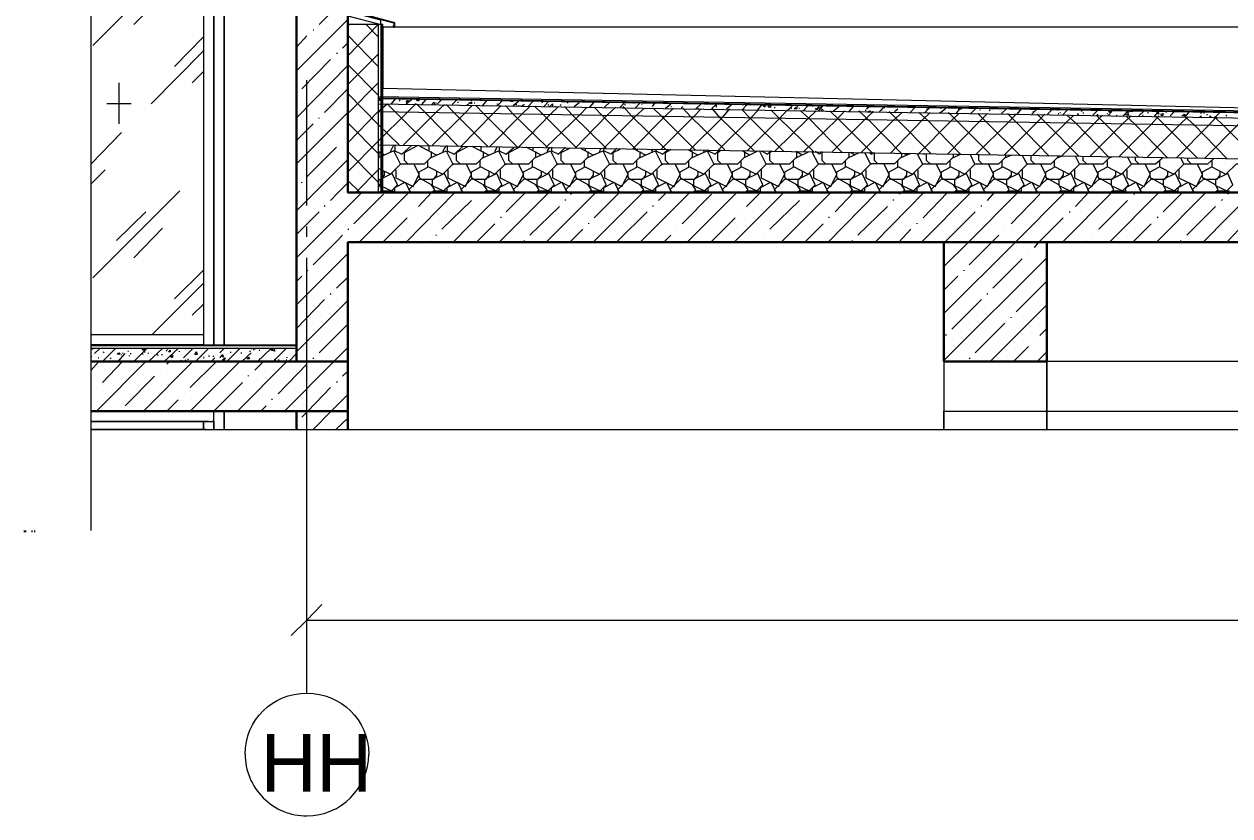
# Model space of a CAD drawing. Header units: millimetres. Extents: x 2294 to 908349, y -83289 to 219220.
# Drawn here: x 387387 to 393444, y -61523 to -57547 of the extents above; entities that cross this region are included whole.
import ezdxf

# ---------------------------------------------------------------- set-up
doc = ezdxf.new("R2010")
doc.units = ezdxf.units.MM
doc.layers.add('PDF _Геометрия', color=7, linetype='Continuous')
doc.layers.add('PDF _Текст', color=7, linetype='Continuous')

msp = doc.modelspace()

# ---------------------------------------------------------------- linework, layer by layer
at = {"layer": 'PDF _Геометрия', "lineweight": 9}
for points in [[(387723.5, -60089.5), (387723.5, -54568.2), (387566.1, -54489.5), (387876.5, -54336.5), (387723.5, -54257.8), (387723.5, -48736.5)], [(387723.5, -55254.5), (388287.4, -55254.5), (388287.4, -55202.1), (388287.4, -56010.8), (388339.9, -56010.8), (388339.9, -56758.3), (388339.9, -56010.8), (388339.9, -55228.3), (388339.9, -55154), (388392.3, -55154), (388392.3, -55228.3), (388392.3, -56010.8), (388392.3, -56037), (388392.3, -56758.3), (388392.3, -59158.3), (388392.3, -55154)], [(387732.2, -57654.5), (388169.4, -57217.4)], [(387937.7, -57549.6), (388081.9, -57405.3)], [(389013.1, -57549.6), (389013.1, -57519)], [(389166.1, -57549.6), (389166.1, -58393.3)], [(389179.2, -57549.6), (389179.2, -58393.3)], [(389183.6, -57549.6), (389183.6, -58393.3)], [(396938.8, -57562.7), (389188, -57562.7), (389188, -57868.7), (396121.3, -58026.1)], [(388143.1, -57759.4), (388287.4, -57610.8)], [(388025.1, -57947.4), (388287.4, -57680.8)], [(387863.4, -57842.5), (387863.4, -58048)], [(388230.6, -57842.5), (388287.4, -57785.7)], [(388807.6, -58458.9), (388807.6, -57829.4)], [(387924.6, -57947.4), (387802.2, -57947.4)], [(403203.2, -58026.1), (396121.3, -58026.1), (389166.1, -57912.4), (389166.1, -57916.8), (389166.1, -57921.2), (389166.1, -57947.4), (389166.1, -57986.8), (389166.1, -58152.9), (389166.1, -58393.3), (407076.4, -58393.3)], [(387723.5, -58249.1), (387876.5, -58091.7)], [(387723.5, -58349.6), (387793.4, -58279.7)], [(387732.2, -58821.7), (388169.4, -58384.6)], [(387850.2, -58633.8), (387998.9, -58489.5)], [(388807.6, -58616.3), (388807.6, -58563.8)], [(387937.7, -58721.2), (388081.9, -58572.6)], [(392007.6, -58642.5), (389013.1, -58642.5), (389013.1, -59241.4), (389013.1, -59490.6), (389013.1, -59582.4), (389013.1, -58642.5)], [(395465.5, -58642.5), (395465.5, -59582.4), (395465.5, -58642.5), (392523.5, -58642.5), (392523.5, -59582.4), (392523.5, -58642.5)], [(388807.6, -59237), (388807.6, -58721.2)], [(388143.1, -58926.7), (388287.4, -58782.4)], [(388029.5, -59105.9), (388287.4, -58848)], [(388230.6, -59009.7), (388287.4, -58952.9)], [(387723.5, -59105.9), (388287.4, -59105.9), (388287.4, -59158.3), (387723.5, -59158.3), (388755.2, -59158.3), (388755.2, -59162.7), (388755.2, -59175.8), (388755.2, -59241.4), (387723.5, -59241.4)], [(388755.2, -59162.7), (387723.5, -59162.7)], [(388807.6, -60539.8), (388807.6, -59132.1)], [(388755.2, -59175.8), (387723.5, -59175.8)], [(388807.6, -59394.4), (388807.6, -59342)], [(388300.5, -59582.4), (387723.5, -59582.4), (397791.2, -59582.4), (397869.9, -59429.4), (398022.9, -59735.4), (398101.6, -59582.4), (408169.3, -59582.4)], [(387723.5, -59490.6), (388313.6, -59490.6), (388339.9, -59490.6), (388392.3, -59490.6), (388392.3, -59582.4), (388392.3, -59564.9), (388392.3, -59490.6)], [(388339.9, -59582.4), (388339.9, -59543), (388339.9, -59582.4), (388339.9, -59564.9), (388339.9, -59490.6)], [(388755.2, -59490.6), (388650.2, -59490.6)], [(388807.6, -60015.2), (388807.6, -59499.3)], [(388313.6, -59543), (387723.5, -59543), (388287.4, -59543), (387723.5, -59543)], [(388300.5, -59543), (388287.4, -59543), (388339.9, -59543), (388331.1, -59543)], [(387386.9, -60089.5), (387386.9, -60098.2)], [(387395.6, -60098.2), (387395.6, -60089.5)], [(387426.2, -60089.5), (387426.2, -60098.2)], [(387439.3, -60089.5), (387439.3, -60098.2)], [(388807.6, -60172.5), (388807.6, -60115.7)], [(388807.6, -60907), (388807.6, -60277.5)], [(388807.6, -60662.2), (388807.6, -60539.8), (407518, -60539.8)]]:
    msp.add_lwpolyline(points, dxfattribs=at)
for points in [[(388287.4, -56010.8), (388287.4, -56758.3), (388287.4, -59158.3), (388339.9, -59158.3), (388339.9, -56758.3), (388339.9, -56037), (388339.9, -56010.8)], [(388339.9, -59158.3), (388339.9, -56758.3)], [(389013.1, -57505.9), (389179.2, -57549.6), (389179.2, -57527.7), (389013.1, -57484)], [(389249.2, -57540.9), (389021.8, -57479.7), (389021.8, -57484), (389244.8, -57540.9), (389244.8, -57558.3), (389240.4, -57554), (389240.4, -57558.3), (389244.8, -57562.7), (389249.2, -57562.7)], [(389188, -58393.3), (389188, -57549.6), (389183.6, -57549.6), (389179.2, -57549.6), (389166.1, -57549.6), (389013.1, -57549.6), (389013.1, -58393.3), (389166.1, -58393.3), (389179.2, -58393.3), (389183.6, -58393.3)], [(397686.3, -59490.6), (397686.3, -59241.4), (395981.4, -59241.4), (392007.6, -59241.4), (392007.6, -58642.5), (392007.6, -59582.4), (392007.6, -59490.6), (395981.4, -59490.6)], [(388287.4, -59582.4), (388287.4, -59543)]]:
    msp.add_lwpolyline(points, close=True, dxfattribs=at)
at = {"layer": 'PDF _Геометрия', "lineweight": 30}
for points in [[(388755.2, -58393.3), (388755.2, -58642.5), (388755.2, -59241.4), (389013.1, -59241.4), (389013.1, -58642.5), (397686.3, -58642.5), (397686.3, -59241.4), (398202.1, -59241.4), (398202.1, -58642.5), (407500.5, -58642.5), (407500.5, -58393.3), (389013.1, -58393.3), (389013.1, -57300.4), (388755.2, -57300.4)], [(392007.6, -58642.5), (392007.6, -59241.4), (392523.5, -59241.4), (392523.5, -58642.5)]]:
    msp.add_lwpolyline(points, close=True, dxfattribs=at)
at = {"layer": 'PDF _Геометрия', "color": 250, "lineweight": 9, "true_color": 0x1d1d1d}
for points in [[(388868.8, -57549.6), (389013.1, -57405.3)], [(388755.2, -57781.3), (389013.1, -57523.4)], [(388838.2, -57575.8), (388842.6, -57575.8)], [(389013.1, -57558.3), (389021.8, -57549.6)], [(389013.1, -57707), (389166.1, -57549.6)], [(389166.1, -57610.8), (389104.9, -57549.6)], [(388755.2, -57663.3), (388807.6, -57606.4)], [(388986.9, -57667.6), (389013.1, -57641.4)], [(389166.1, -57759.4), (389013.1, -57602.1)], [(388956.3, -57693.9), (388960.6, -57693.9)], [(389013.1, -57851.2), (389166.1, -57698.2)], [(388755.2, -58017.4), (389013.1, -57755.1)], [(388781.4, -57873.1), (388925.7, -57724.5)], [(389166.1, -57903.7), (389013.1, -57750.7)], [(389013.1, -57995.5), (389166.1, -57842.5)], [(388895.1, -57991.1), (389013.1, -57873.1)], [(389271, -58152.9), (389166.1, -58052.3), (389013.1, -57895)], [(389349.7, -57947.4), (389354.1, -57947.4), (389310.4, -57991.1), (389166.1, -58135.4), (389013.1, -58288.4)], [(389013.1, -58144.1), (389166.1, -57986.8), (389209.8, -57947.4), (389253.5, -57991.1), (389419.6, -58157.3), (389419.6, -58183.5)], [(389166.1, -57934.3), (389174.8, -57925.6)], [(389183.6, -57921.2), (389183.6, -57929.9), (389174.8, -57929.9), (389179.2, -57921.2)], [(389174.8, -57921.2), (389174.8, -57921.2)], [(389179.2, -57947.4), (389179.2, -57947.4)], [(389231.7, -57947.4), (389253.5, -57921.2)], [(389271, -57925.6), (389271, -57925.6)], [(389271, -57934.3), (389275.4, -57929.9)], [(389292.9, -58152.9), (389454.6, -57991.1), (389498.3, -57951.8)], [(389306, -57947.4), (389332.2, -57925.6)], [(389371.6, -57925.6), (389367.2, -57934.3), (389358.4, -57929.9), (389367.2, -57925.6)], [(389568.3, -58161.6), (389402.2, -57991.1), (389358.4, -57947.4)], [(389367.2, -57929.9), (389371.6, -57929.9)], [(389384.7, -57951.8), (389406.5, -57925.6)], [(389437.1, -57951.8), (389445.9, -57938.7), (389450.2, -57951.8)], [(389437.1, -58157.3), (389598.9, -57995.5), (389638.2, -57956.2)], [(389454.6, -57943), (389459, -57943)], [(389459, -57929.9), (389459, -57929.9)], [(389463.4, -57947.4), (389485.2, -57925.6)], [(389467.7, -57934.3), (389467.7, -57934.3)], [(389716.9, -58161.6), (389550.8, -57995.5), (389507.1, -57951.8)], [(389537.7, -57951.8), (389559.5, -57929.9)], [(389563.9, -57938.7), (389568.3, -57938.7)], [(389577, -57951.8), (389577, -57951.8)], [(389577, -57951.8), (389577, -57951.8)], [(389581.4, -58161.6), (389743.1, -57995.5), (389782.5, -57956.2)], [(389612, -57951.8), (389620.7, -57947.4)], [(389629.5, -57947.4), (389620.7, -57943), (389633.9, -57938.7), (389633.9, -57947.4)], [(389633.9, -57934.3), (389633.9, -57929.9)], [(389647, -57943), (389651.3, -57943)], [(389865.5, -58166), (389695.1, -57995.5), (389655.7, -57956.2)], [(389664.5, -57943), (389664.5, -57943)], [(389690.7, -57956.2), (389712.5, -57929.9)], [(389725.7, -58161.6), (389887.4, -57999.9), (389926.7, -57960.5)], [(389738.8, -57929.9), (389743.1, -57929.9)], [(389760.6, -57947.4), (389765, -57947.4)], [(389765, -57956.2), (389791.2, -57929.9)], [(390014.2, -58166), (389843.7, -57999.9), (389804.3, -57956.2)], [(389830.6, -57934.3), (389830.6, -57934.3)], [(389830.6, -57934.3), (389843.7, -57934.3)], [(389843.7, -57956.2), (389869.9, -57934.3)], [(389843.7, -57934.3), (389843.7, -57934.3)], [(389856.8, -57951.8), (389861.2, -57951.8)], [(389869.9, -57956.2), (389874.3, -57956.2)], [(389869.9, -58166), (390031.7, -57999.9), (390071, -57960.5)], [(389887.4, -57956.2), (389900.5, -57951.8), (389896.1, -57956.2)], [(389887.4, -57956.2), (389887.4, -57956.2)], [(389918, -57960.5), (389944.2, -57934.3)], [(390162.8, -58170.4), (389992.3, -57999.9), (389953, -57960.5)], [(389957.3, -57956.2), (389957.3, -57956.2)], [(389987.9, -57938.7), (389992.3, -57938.7)], [(389987.9, -57947.4), (389987.9, -57947.4)], [(389996.7, -57960.5), (390022.9, -57934.3)], [(390018.5, -57956.2), (390022.9, -57951.8)], [(390027.3, -57960.5), (390040.4, -57947.4), (390040.4, -57960.5)], [(390053.5, -57960.5), (390057.9, -57960.5)], [(390079.8, -57956.2), (390084.1, -57951.8)], [(390097.2, -57938.7), (390097.2, -57938.7)], [(390311.4, -58170.4), (390141, -58004.2), (390101.6, -57960.5)], [(390114.7, -57943), (390119.1, -57938.7)], [(390149.7, -57960.5), (390175.9, -57938.7)], [(390228.4, -57964.9), (390250.2, -57938.7)], [(390245.9, -57951.8), (390245.9, -57951.8)], [(390302.7, -57964.9), (390328.9, -57938.7)], [(390381.4, -57964.9), (390403.2, -57943)], [(390394.5, -57964.9), (390398.9, -57960.5)], [(390403.2, -57951.8), (390407.6, -57951.8)], [(390447, -57943), (390451.3, -57943)], [(390455.7, -57969.3), (390481.9, -57943)], [(390490.7, -57951.8), (390490.7, -57947.4)], [(390543.1, -57960.5), (390556.3, -57943)], [(390608.7, -57969.3), (390634.9, -57947.4)], [(390634.9, -57960.5), (390639.3, -57960.5)], [(390687.4, -57969.3), (390696.1, -57960.5)], [(390709.3, -57947.4), (390709.3, -57947.4)], [(390761.7, -57973.6), (390787.9, -57947.4)], [(390818.5, -57960.5), (390818.5, -57960.5)], [(390840.4, -57973.6), (390866.6, -57947.4)], [(390840.4, -57947.4), (390840.4, -57947.4)], [(390840.4, -57947.4), (390840.4, -57947.4)], [(390862.3, -57956.2), (390866.6, -57956.2)], [(390862.3, -57960.5), (390866.6, -57960.5)], [(390914.7, -57973.6), (390941, -57951.8)], [(391203.2, -58187.9), (391032.8, -58017.4), (390993.4, -57978), (391019.6, -57951.8)], [(390993.4, -57951.8), (390993.4, -57951.8)], [(390993.4, -57951.8), (391002.2, -57951.8)], [(391002.2, -57951.8), (391002.2, -57951.8)], [(391072.1, -57978), (391094, -57951.8)], [(391225.1, -57978), (391247, -57956.2)], [(391268.8, -57960.5), (391273.2, -57960.5)], [(391299.4, -57982.4), (391325.7, -57956.2)], [(391334.4, -57956.2), (391334.4, -57956.2)], [(391347.5, -57960.5), (391351.9, -57956.2)], [(391386.9, -57956.2), (391391.2, -57969.3), (391373.7, -57969.3), (391382.5, -57956.2)], [(391378.1, -57982.4), (391400, -57956.2)], [(391452.4, -57982.4), (391478.7, -57960.5)], [(391531.1, -57986.8), (391553, -57960.5)], [(391618.5, -57973.6), (391631.7, -57960.5)], [(388755.2, -58249.1), (389013.1, -57991.1)], [(388868.8, -58021.7), (388868.8, -58017.4)], [(389166.1, -57986.8), (389166.1, -57986.8)], [(390009.8, -58166), (390175.9, -58004.2), (390215.3, -57964.9)], [(390154.1, -58170.4), (390315.8, -58004.2), (390359.5, -57964.9)], [(390460.1, -58174.7), (390289.6, -58004.2), (390250.2, -57964.9)], [(390363.9, -58170.4), (390333.3, -58201), (390298.3, -58183.5), (390298.3, -58170.4), (390460.1, -58008.6), (390503.8, -57969.3)], [(390608.7, -58174.7), (390438.2, -58008.6), (390398.9, -57964.9)], [(390442.6, -58174.7), (390604.3, -58013), (390648.1, -57969.3)], [(390757.3, -58179.1), (390586.9, -58008.6), (390547.5, -57969.3)], [(390586.9, -58174.7), (390748.6, -58013), (390787.9, -57973.6)], [(390906, -58179.1), (390735.5, -58013), (390696.1, -57969.3)], [(390731.1, -58183.5), (390731.1, -58179.1), (390892.9, -58017.4), (390932.2, -57973.6)], [(390770.5, -57973.6), (390774.8, -57969.3)], [(391054.6, -58183.5), (390884.1, -58017.4), (390844.8, -57973.6)], [(390875.4, -58179.1), (391037.1, -58017.4), (391076.5, -57978)], [(391019.6, -58183.5), (391181.4, -58021.7), (391351.9, -58187.9)], [(391137.7, -57978), (391181.4, -58021.7), (391220.7, -57978)], [(391155.2, -57969.3), (391159.5, -57964.9)], [(391159.5, -58183.5), (391325.7, -58021.7), (391365, -57982.4)], [(391163.9, -57978), (391163.9, -57978)], [(391229.5, -57973.6), (391233.8, -57973.6)], [(391238.2, -57969.3), (391242.6, -57969.3)], [(391277.6, -57969.3), (391281.9, -57969.3)], [(391496.1, -58192.2), (391330, -58021.7), (391286.3, -57982.4)], [(391303.8, -58187.9), (391469.9, -58026.1), (391509.3, -57982.4)], [(391391.2, -57982.4), (391395.6, -57973.6), (391400, -57982.4)], [(391421.8, -57982.4), (391421.8, -57982.4)], [(391644.8, -58192.2), (391478.7, -58026.1), (391434.9, -57982.4)], [(391448.1, -58187.9), (391609.8, -58026.1), (391653.5, -57986.8)], [(391579.2, -57986.8), (391583.6, -57982.4), (391583.6, -57986.8), (391627.3, -58026.1), (391793.4, -58196.6), (391793.4, -58214.1), (391758.4, -58249.1), (391640.4, -58249.1), (391587.9, -58301.5), (391513.6, -58262.2)], [(391531.1, -57964.9), (391531.1, -57964.9)], [(391592.3, -58192.2), (391754.1, -58030.5), (391797.8, -57991.1)], [(391614.2, -57982.4), (391614.2, -57978)], [(391627.3, -57986.8), (391636, -57982.4), (391636, -57986.8)], [(391644.8, -57986.8), (391649.1, -57986.8)], [(391684.1, -57986.8), (391706, -57964.9)], [(391692.9, -57978), (391697.2, -57978)], [(391706, -57969.3), (391710.3, -57964.9)], [(391942, -58196.6), (391775.9, -58030.5), (391732.2, -57986.8)], [(391736.6, -58196.6), (391898.3, -58030.5), (391937.7, -57991.1)], [(391758.4, -57986.8), (391775.9, -57973.6)], [(391762.8, -57969.3), (391762.8, -57969.3)], [(391837.1, -57991.1), (391863.4, -57964.9)], [(392051.3, -58218.5), (392090.7, -58201), (391924.6, -58030.5), (391880.8, -57991.1)], [(391880.8, -58196.6), (392042.6, -58034.8), (392081.9, -57995.5)], [(391898.3, -57964.9), (391898.3, -57964.9)], [(391911.4, -57991.1), (391937.7, -57964.9)], [(391920.2, -57973.6), (391924.6, -57973.6)], [(391985.8, -57991.1), (391990.1, -57991.1), (392016.4, -57969.3)], [(391990.1, -57969.3), (391994.5, -57969.3)], [(392025.1, -58201), (392186.9, -58034.8), (392226.2, -57995.5)], [(392239.3, -58201), (392073.2, -58034.8), (392029.5, -57991.1)], [(392068.8, -57995.5), (392090.7, -57969.3)], [(392081.9, -57978), (392081.9, -57973.6)], [(392090.7, -57973.6), (392095, -57973.6)], [(392108.2, -57991.1), (392108.2, -57991.1)], [(392143.1, -57995.5), (392169.4, -57969.3)], [(392169.4, -58201), (392331.1, -58039.2), (392370.5, -57999.9)], [(392178.1, -57982.4), (392178.1, -57982.4)], [(392387.9, -58205.3), (392221.8, -58039.2), (392178.1, -57995.5)], [(392186.9, -57978), (392191.2, -57978)], [(392221.8, -57995.5), (392221.8, -57995.5)], [(392234.9, -57982.4), (392239.3, -57978)], [(392287.4, -57982.4), (392287.4, -57982.4)], [(392296.1, -57995.5), (392322.4, -57973.6)], [(392309.3, -58205.3), (392475.4, -58039.2), (392514.7, -57999.9)], [(392536.6, -58209.7), (392370.5, -58039.2), (392326.7, -57995.5)], [(392361.7, -57999.9), (392366.1, -57999.9)], [(392374.8, -57999.9), (392396.7, -57973.6)], [(392383.6, -57986.8), (392387.9, -57986.8)], [(392449.1, -57999.9), (392475.4, -57973.6)], [(392449.1, -57991.1), (392449.1, -57991.1)], [(392453.5, -57986.8), (392457.9, -57986.8)], [(392453.5, -58205.3), (392619.6, -58043.6), (392659, -58004.2)], [(392685.2, -58209.7), (392519.1, -58043.6), (392475.4, -57999.9)], [(392484.1, -57991.1), (392484.1, -57991.1)], [(392527.8, -57999.9), (392549.7, -57978)], [(392575.9, -57978), (392580.3, -57978)], [(392575.9, -58218.5), (392597.8, -58209.7), (392759.5, -58048), (392803.2, -58004.2)], [(392580.3, -57978), (392580.3, -57978)], [(392580.3, -57995.5), (392584.7, -57995.5)], [(392589, -57991.1), (392593.4, -57991.1)], [(392602.1, -58004.2), (392628.4, -57978)], [(392833.8, -58214.1), (392667.7, -58043.6), (392624, -58004.2)], [(392676.5, -57995.5), (392680.8, -57999.9), (392685.2, -57999.9)], [(392698.3, -57986.8), (392702.7, -57978)], [(392707.1, -57991.1), (392707.1, -57995.5)], [(392742, -58209.7), (392903.8, -58048), (392947.5, -58008.6)], [(392755.2, -58004.2), (392781.4, -57978)], [(392982.5, -58214.1), (392816.4, -58048), (392772.6, -58004.2)], [(392777, -57999.9), (392781.4, -58004.2)], [(392829.5, -57999.9), (392829.5, -57995.5)], [(392833.8, -57982.4), (392838.2, -57982.4)], [(392833.8, -58004.2), (392851.3, -57986.8)], [(392873.2, -58004.2), (392877.6, -58008.6)], [(392886.3, -58214.1), (393048.1, -58052.3), (393087.4, -58008.6)], [(392908.2, -58008.6), (392934.4, -57982.4)], [(393131.1, -58218.5), (392965, -58048), (392921.3, -58008.6)], [(392925.6, -57982.4), (392925.6, -57982.4)], [(392934.4, -57986.8), (392938.8, -57986.8)], [(392951.9, -57982.4), (392956.2, -57986.8), (392943.1, -57986.8), (392947.5, -57982.4)], [(392986.8, -58008.6), (393013.1, -57982.4)], [(393004.3, -58004.2), (393008.7, -58004.2)], [(393030.6, -57991.1), (393034.9, -57991.1)], [(393030.6, -58214.1), (393192.3, -58052.3), (393231.7, -58013)], [(393065.5, -58008.6), (393087.4, -57986.8)], [(393279.7, -58218.5), (393113.6, -58052.3), (393069.9, -58008.6)], [(393096.1, -58004.2), (393100.5, -58004.2)], [(393122.4, -57991.1), (393126.7, -57986.8)], [(393131.1, -57995.5), (393131.1, -57995.5)], [(393144.2, -58008.6), (393166.1, -57986.8)], [(393174.8, -58218.5), (393336.6, -58056.7), (393375.9, -58013)], [(393205.4, -58008.6), (393205.4, -58004.2)], [(393428.4, -58222.8), (393262.3, -58052.3), (393218.5, -58013), (393240.4, -57986.8)], [(393227.3, -57999.9), (393231.7, -57999.9)], [(393292.9, -58013), (393301.6, -58008.6)], [(393297.2, -57995.5), (393301.6, -57991.1)], [(393314.7, -57995.5), (393314.7, -57991.1)], [(393319.1, -58218.5), (393480.8, -58056.7), (393520.2, -58017.4)], [(393327.8, -57999.9), (393327.8, -58004.2)], [(393345.3, -58013), (393345.3, -58008.6), (393349.7, -58013)], [(393577, -58222.8), (393410.9, -58056.7), (393367.2, -58013), (393375.9, -58013), (393371.5, -58013), (393393.4, -57991.1)], [(393424, -58004.2), (393428.4, -58008.6)], [(388755.2, -58131), (388838.2, -58048)], [(389166.1, -58196.6), (389013.1, -58043.6)], [(388986.9, -58135.4), (388986.9, -58135.4)], [(388807.6, -58314.6), (388956.3, -58166)], [(389166.1, -58340.9), (389013.1, -58187.9)], [(389279.8, -58253.4), (389244.8, -58183.5), (389166.1, -58218.5), (389170.5, -58214.1), (389170.5, -58187.9)], [(389166.1, -58270.9), (389227.3, -58301.5), (389279.8, -58249.1), (389397.8, -58249.1), (389432.8, -58214.1), (389432.8, -58187.9)], [(389196.7, -58205.3), (389166.1, -58187.9)], [(389227.3, -58187.9), (389244.8, -58152.9)], [(389249.2, -58152.9), (389249.2, -58183.5), (389284.1, -58201), (389332.2, -58157.3)], [(389314.7, -58249.1), (389297.2, -58231.6), (389297.2, -58192.2), (389362.8, -58157.3)], [(389459, -58205.3), (389367.2, -58157.3)], [(389415.3, -58262.2), (389489.6, -58301.5), (389542, -58249.1), (389660.1, -58249.1), (389695.1, -58214.1), (389695.1, -58187.9)], [(389428.4, -58218.5), (389507.1, -58183.5), (389542, -58253.4)], [(389489.6, -58187.9), (389507.1, -58157.3)], [(389511.4, -58157.3), (389511.4, -58183.5), (389546.4, -58201), (389590.1, -58161.6)], [(389577, -58249.1), (389559.5, -58231.6), (389559.5, -58192.2), (389616.4, -58161.6)], [(389721.3, -58205.3), (389638.2, -58161.6)], [(389677.6, -58262.2), (389751.9, -58301.5), (389804.3, -58249.1), (389922.4, -58249.1), (389957.3, -58214.1), (389957.3, -58187.9)], [(389681.9, -58183.5), (389681.9, -58161.6)], [(389690.7, -58218.5), (389769.4, -58183.5), (389804.3, -58253.4)], [(389751.9, -58187.9), (389765, -58161.6)], [(389773.7, -58161.6), (389773.7, -58183.5), (389808.7, -58201), (389848.1, -58166)], [(389839.3, -58249.1), (389821.8, -58231.6), (389821.8, -58192.2), (389874.3, -58166)], [(389983.6, -58205.3), (389909.3, -58166)], [(389939.9, -58262.2), (390014.2, -58301.5), (390066.6, -58249.1), (390184.7, -58249.1), (390219.6, -58214.1), (390219.6, -58187.9)], [(389944.2, -58183.5), (389944.2, -58166)], [(389953, -58218.5), (390031.7, -58183.5), (390066.6, -58253.4)], [(390014.2, -58187.9), (390027.3, -58166)], [(390036, -58166), (390036, -58183.5), (390071, -58201), (390106, -58166)], [(390101.6, -58249.1), (390084.1, -58231.6), (390084.1, -58192.2), (390127.8, -58170.4)], [(390245.9, -58205.3), (390180.3, -58170.4)], [(390202.2, -58262.2), (390276.5, -58301.5), (390328.9, -58249.1), (390447, -58249.1), (390481.9, -58214.1), (390481.9, -58187.9)], [(390206.5, -58183.5), (390206.5, -58170.4)], [(390215.3, -58218.5), (390294, -58183.5), (390328.9, -58253.4)], [(390276.5, -58187.9), (390285.2, -58170.4)], [(390363.9, -58249.1), (390346.4, -58231.6), (390346.4, -58192.2), (390381.4, -58174.7)], [(390508.2, -58205.3), (390451.3, -58174.7)], [(390464.5, -58262.2), (390538.8, -58301.5), (390591.2, -58249.1), (390709.3, -58249.1), (390744.2, -58214.1), (390744.2, -58187.9)], [(390468.8, -58183.5), (390468.8, -58174.7)], [(390477.6, -58218.5), (390556.3, -58183.5), (390591.2, -58253.4)], [(390538.8, -58187.9), (390547.5, -58174.7)], [(390560.6, -58174.7), (390560.6, -58183.5), (390595.6, -58201), (390621.8, -58174.7)], [(390626.2, -58249.1), (390608.7, -58231.6), (390608.7, -58192.2), (390634.9, -58174.7)], [(390770.5, -58205.3), (390722.4, -58179.1)], [(390726.7, -58262.2), (390801.1, -58301.5), (390853.5, -58249.1), (390971.6, -58249.1), (391006.5, -58214.1), (391006.5, -58187.9)], [(390739.9, -58218.5), (390818.5, -58183.5), (390853.5, -58253.4)], [(390801.1, -58187.9), (390805.4, -58179.1)], [(390822.9, -58179.1), (390822.9, -58183.5), (390857.9, -58201), (390879.7, -58179.1)], [(390888.5, -58249.1), (390871, -58231.6), (390871, -58192.2), (390888.5, -58179.1)], [(390989, -58262.2), (391063.4, -58301.5), (391115.8, -58249.1), (391233.8, -58249.1), (391268.8, -58214.1), (391268.8, -58187.9)], [(391032.8, -58205.3), (390993.4, -58183.5)], [(391002.2, -58218.5), (391072.1, -58183.5)], [(391063.4, -58187.9), (391067.7, -58183.5)], [(391115.8, -58253.4), (391080.8, -58183.5)], [(391089.6, -58183.5), (391120.2, -58201), (391137.7, -58183.5)], [(391150.8, -58249.1), (391133.3, -58231.6), (391133.3, -58192.2), (391142, -58183.5)], [(391251.3, -58262.2), (391325.7, -58301.5), (391378.1, -58249.1), (391496.1, -58249.1), (391531.1, -58214.1), (391531.1, -58192.2)], [(391295, -58205.3), (391264.4, -58187.9)], [(391264.4, -58218.5), (391330, -58187.9)], [(391325.7, -58187.9), (391325.7, -58187.9)], [(391378.1, -58253.4), (391343.1, -58187.9)], [(391413.1, -58249.1), (391395.6, -58231.6), (391395.6, -58192.2), (391395.6, -58187.9), (391382.5, -58201), (391360.6, -58187.9)], [(391526.7, -58218.5), (391583.6, -58192.2)], [(391561.7, -58205.3), (391535.5, -58192.2)], [(391640.4, -58253.4), (391609.8, -58192.2)], [(391631.7, -58192.2), (391644.8, -58201), (391653.5, -58192.2)], [(391675.4, -58249.1), (391657.9, -58231.6), (391657.9, -58192.2)], [(391775.9, -58262.2), (391850.2, -58301.5), (391902.7, -58249.1), (392020.7, -58249.1), (392055.7, -58214.1), (392055.7, -58201)], [(391789, -58218.5), (391837.1, -58196.6)], [(391824, -58205.3), (391806.5, -58196.6)], [(391902.7, -58253.4), (391872.1, -58196.6)], [(391902.7, -58196.6), (391907.1, -58201), (391911.4, -58196.6)], [(391937.7, -58249.1), (391920.2, -58231.6), (391920.2, -58196.6)], [(392038.2, -58262.2), (392112.5, -58301.5), (392165, -58249.1), (392283, -58249.1), (392318, -58214.1), (392318, -58205.3)], [(392086.3, -58205.3), (392077.6, -58201)], [(392165, -58253.4), (392138.8, -58201)], [(392200, -58249.1), (392182.5, -58231.6), (392182.5, -58201)], [(392313.6, -58218.5), (392344.2, -58205.3)], [(392427.3, -58253.4), (392401.1, -58205.3)], [(392462.3, -58249.1), (392444.8, -58231.6), (392444.8, -58205.3)], [(388755.2, -58485.1), (388847, -58393.3), (389013.1, -58227.2)], [(389253.5, -58279.7), (389253.5, -58319), (389341, -58362.7), (389371.6, -58301.5), (389345.3, -58249.1)], [(389459, -58288.4), (389459, -58305.9), (389441.5, -58327.7), (389380.3, -58327.7), (389371.6, -58314.6), (389371.6, -58288.4), (389415.3, -58266.5), (389415.3, -58231.6)], [(389515.8, -58279.7), (389515.8, -58319), (389603.3, -58362.7), (389633.9, -58301.5), (389607.6, -58249.1)], [(389721.3, -58288.4), (389721.3, -58305.9), (389703.8, -58327.7), (389642.6, -58327.7), (389633.9, -58314.6), (389633.9, -58288.4), (389677.6, -58266.5), (389677.6, -58231.6)], [(389778.1, -58279.7), (389778.1, -58319), (389865.5, -58362.7), (389896.1, -58301.5), (389869.9, -58249.1)], [(389983.6, -58288.4), (389983.6, -58305.9), (389966.1, -58327.7), (389904.9, -58327.7), (389896.1, -58314.6), (389896.1, -58288.4), (389939.9, -58266.5), (389939.9, -58231.6)], [(390040.4, -58279.7), (390040.4, -58319), (390127.8, -58362.7), (390158.4, -58301.5), (390132.2, -58249.1)], [(390245.9, -58288.4), (390245.9, -58305.9), (390228.4, -58327.7), (390167.2, -58327.7), (390158.4, -58314.6), (390158.4, -58288.4), (390202.2, -58266.5), (390202.2, -58231.6)], [(390302.7, -58279.7), (390302.7, -58319), (390390.1, -58362.7), (390420.7, -58301.5), (390394.5, -58249.1)], [(390508.2, -58288.4), (390508.2, -58305.9), (390490.7, -58327.7), (390429.5, -58327.7), (390420.7, -58314.6), (390420.7, -58288.4), (390464.5, -58266.5), (390464.5, -58231.6)], [(390565, -58279.7), (390565, -58319), (390652.4, -58362.7), (390683, -58301.5), (390656.8, -58249.1)], [(390770.5, -58288.4), (390770.5, -58305.9), (390753, -58327.7), (390691.8, -58327.7), (390683, -58314.6), (390683, -58288.4), (390726.7, -58266.5), (390726.7, -58231.6)], [(390827.3, -58279.7), (390827.3, -58319), (390914.7, -58362.7), (390945.3, -58301.5), (390919.1, -58249.1)], [(391032.8, -58288.4), (391032.8, -58305.9), (391015.3, -58327.7), (390954.1, -58327.7), (390945.3, -58314.6), (390945.3, -58288.4), (390989, -58266.5), (390989, -58231.6)], [(391089.6, -58279.7), (391089.6, -58319), (391177, -58362.7), (391207.6, -58301.5), (391181.4, -58249.1)], [(391295, -58288.4), (391295, -58305.9), (391277.6, -58327.7), (391216.4, -58327.7), (391207.6, -58314.6), (391207.6, -58288.4), (391251.3, -58266.5), (391251.3, -58231.6)], [(391351.9, -58279.7), (391351.9, -58319), (391439.3, -58362.7), (391469.9, -58301.5), (391443.7, -58249.1)], [(391557.3, -58288.4), (391557.3, -58305.9), (391539.9, -58327.7), (391478.7, -58327.7), (391469.9, -58314.6), (391469.9, -58288.4), (391513.6, -58266.5), (391513.6, -58231.6)], [(391614.2, -58279.7), (391614.2, -58319), (391701.6, -58362.7), (391732.2, -58301.5), (391706, -58249.1)], [(391819.6, -58288.4), (391819.6, -58305.9), (391802.2, -58327.7), (391740.9, -58327.7), (391732.2, -58314.6), (391732.2, -58288.4), (391775.9, -58266.5), (391775.9, -58231.6)], [(391876.5, -58279.7), (391876.5, -58319), (391963.9, -58362.7), (391994.5, -58301.5), (391968.3, -58249.1)], [(392081.9, -58288.4), (392081.9, -58305.9), (392064.4, -58327.7), (392003.2, -58327.7), (391994.5, -58314.6), (391994.5, -58288.4), (392038.2, -58266.5), (392038.2, -58231.6)], [(392138.8, -58279.7), (392138.8, -58319), (392226.2, -58362.7), (392256.8, -58301.5), (392230.6, -58249.1)], [(392344.2, -58288.4), (392344.2, -58305.9), (392326.7, -58327.7), (392265.5, -58327.7), (392256.8, -58314.6), (392256.8, -58288.4), (392300.5, -58266.5), (392300.5, -58231.6)], [(392300.5, -58262.2), (392374.8, -58301.5), (392427.3, -58249.1), (392545.3, -58249.1), (392580.3, -58214.1), (392580.3, -58209.7)], [(392401.1, -58279.7), (392401.1, -58319), (392488.5, -58362.7), (392519.1, -58301.5), (392492.9, -58249.1)], [(392606.5, -58288.4), (392606.5, -58305.9), (392589, -58327.7), (392527.8, -58327.7), (392519.1, -58314.6), (392519.1, -58288.4), (392562.8, -58266.5), (392562.8, -58231.6)], [(392562.8, -58262.2), (392637.1, -58301.5), (392689.6, -58249.1), (392807.6, -58249.1), (392842.6, -58214.1)], [(392663.4, -58279.7), (392663.4, -58319), (392750.8, -58362.7), (392781.4, -58301.5), (392755.2, -58249.1)], [(392689.6, -58253.4), (392667.7, -58209.7)], [(392724.6, -58249.1), (392707.1, -58231.6), (392707.1, -58209.7)], [(392868.8, -58288.4), (392868.8, -58305.9), (392851.3, -58327.7), (392790.1, -58327.7), (392781.4, -58314.6), (392781.4, -58288.4), (392825.1, -58266.5)], [(392825.1, -58262.2), (392899.4, -58301.5), (392951.9, -58249.1), (393069.9, -58249.1), (393104.9, -58218.5), (393100.5, -58218.5)], [(392829.5, -58266.5), (392829.5, -58231.6)], [(392838.2, -58218.5), (392851.3, -58214.1)], [(392842.6, -58214.1), (392842.6, -58214.1)], [(392925.6, -58279.7), (392925.6, -58319), (393013.1, -58362.7), (393043.7, -58301.5), (393017.4, -58249.1)], [(392951.9, -58253.4), (392930, -58214.1)], [(392986.8, -58249.1), (392969.4, -58231.6), (392969.4, -58214.1)], [(393131.1, -58288.4), (393131.1, -58305.9), (393113.6, -58327.7), (393052.4, -58327.7), (393043.7, -58314.6), (393043.7, -58288.4), (393087.4, -58266.5)], [(393087.4, -58262.2), (393161.7, -58301.5), (393214.2, -58249.1), (393332.2, -58249.1), (393362.8, -58222.8)], [(393091.8, -58266.5), (393091.8, -58231.6)], [(393187.9, -58279.7), (393187.9, -58319), (393275.4, -58362.7), (393306, -58301.5), (393279.7, -58249.1)], [(393214.2, -58253.4), (393196.7, -58218.5)], [(393249.1, -58249.1), (393231.7, -58231.6), (393231.7, -58218.5)], [(393393.4, -58288.4), (393393.4, -58305.9), (393375.9, -58327.7), (393314.7, -58327.7), (393306, -58314.6), (393306, -58288.4), (393349.7, -58266.5)], [(393349.7, -58262.2), (393424, -58301.5), (393476.5, -58249.1), (393594.5, -58249.1), (393620.7, -58227.2)], [(393354.1, -58266.5), (393354.1, -58231.6)], [(389052.4, -58393.3), (389166.1, -58279.7)], [(389166.1, -58327.7), (389179.2, -58327.7), (389196.7, -58305.9), (389196.7, -58288.4)], [(389367.2, -58463.3), (389432.8, -58393.3), (389450.2, -58380.2), (389432.8, -58354), (389375.9, -58323.4), (389319.1, -58380.2), (389332.2, -58393.3)], [(389695.1, -58393.3), (389712.5, -58380.2), (389695.1, -58354), (389638.2, -58323.4), (389581.4, -58380.2), (389594.5, -58393.3)], [(389957.3, -58393.3), (389974.8, -58380.2), (389957.3, -58354), (389900.5, -58323.4), (389843.7, -58380.2), (389856.8, -58393.3)], [(390219.6, -58393.3), (390237.1, -58380.2), (390219.6, -58354), (390162.8, -58323.4), (390106, -58380.2), (390119.1, -58393.3)], [(390481.9, -58393.3), (390499.4, -58380.2), (390481.9, -58354), (390425.1, -58323.4), (390368.3, -58380.2), (390381.4, -58393.3)], [(390744.2, -58393.3), (390761.7, -58380.2), (390744.2, -58354), (390687.4, -58323.4), (390630.6, -58380.2), (390643.7, -58393.3)], [(391006.5, -58393.3), (391024, -58380.2), (391006.5, -58354), (390949.7, -58323.4), (390892.9, -58380.2), (390906, -58393.3)], [(391268.8, -58393.3), (391286.3, -58380.2), (391268.8, -58354), (391212, -58323.4), (391155.2, -58380.2), (391168.3, -58393.3)], [(391531.1, -58393.3), (391548.6, -58380.2), (391531.1, -58354), (391474.3, -58323.4), (391417.5, -58380.2), (391430.6, -58393.3)], [(391793.4, -58393.3), (391810.9, -58380.2), (391793.4, -58354), (391736.6, -58323.4), (391679.7, -58380.2), (391692.9, -58393.3)], [(392055.7, -58393.3), (392073.2, -58380.2), (392055.7, -58354), (391998.9, -58323.4), (391942, -58380.2), (391955.2, -58393.3)], [(392318, -58393.3), (392335.5, -58380.2), (392322.4, -58354), (392261.2, -58323.4), (392204.3, -58380.2), (392217.5, -58393.3)], [(392580.3, -58393.3), (392597.8, -58380.2), (392584.7, -58354), (392527.8, -58323.4), (392466.6, -58380.2), (392479.7, -58393.3)], [(392842.6, -58393.3), (392860.1, -58380.2), (392847, -58354), (392790.1, -58323.4), (392728.9, -58380.2), (392742, -58393.3)], [(393104.9, -58393.3), (393122.4, -58380.2), (393109.3, -58354), (393052.4, -58323.4), (392991.2, -58380.2), (393004.3, -58393.3)], [(393367.2, -58393.3), (393384.7, -58380.2), (393371.5, -58354), (393314.7, -58323.4), (393253.5, -58380.2), (393266.6, -58393.3)], [(388781.4, -58345.2), (388781.4, -58340.9)], [(388925.7, -58432.7), (388965, -58393.3), (389013.1, -58345.2)], [(389074.3, -58393.3), (389013.1, -58332.1)], [(389170.5, -58393.3), (389188, -58380.2), (389170.5, -58354), (389166.1, -58349.6)], [(389179.2, -58384.6), (389240.4, -58384.6), (389244.8, -58393.3)], [(389249.2, -58393.3), (389249.2, -58367.1), (389301.6, -58340.9), (389327.8, -58393.3)], [(389441.5, -58384.6), (389502.7, -58384.6), (389507.1, -58393.3)], [(389511.4, -58393.3), (389511.4, -58367.1), (389563.9, -58340.9), (389590.1, -58393.3)], [(389703.8, -58384.6), (389765, -58384.6), (389769.4, -58393.3)], [(389773.7, -58393.3), (389773.7, -58367.1), (389826.2, -58340.9), (389852.4, -58393.3)], [(389966.1, -58384.6), (390027.3, -58384.6), (390031.7, -58393.3)], [(390036, -58393.3), (390036, -58367.1), (390088.5, -58340.9), (390114.7, -58393.3)], [(390228.4, -58384.6), (390289.6, -58384.6), (390294, -58393.3)], [(390298.3, -58393.3), (390298.3, -58367.1), (390350.8, -58340.9), (390377, -58393.3), (390250.2, -58520.1)], [(390490.7, -58384.6), (390551.9, -58384.6), (390556.3, -58393.3)], [(390560.6, -58393.3), (390560.6, -58367.1), (390613.1, -58340.9), (390639.3, -58393.3)], [(390753, -58384.6), (390814.2, -58384.6), (390818.5, -58393.3)], [(390822.9, -58393.3), (390822.9, -58367.1), (390875.4, -58340.9), (390901.6, -58393.3)], [(391015.3, -58463.3), (391085.2, -58393.3), (391085.2, -58367.1), (391137.7, -58340.9), (391163.9, -58393.3)], [(391015.3, -58384.6), (391076.5, -58384.6), (391080.8, -58393.3)], [(391277.6, -58384.6), (391338.8, -58384.6), (391343.1, -58393.3)], [(391347.5, -58393.3), (391347.5, -58367.1), (391400, -58340.9), (391426.2, -58393.3)], [(391539.9, -58384.6), (391601.1, -58384.6), (391605.4, -58393.3)], [(391609.8, -58393.3), (391609.8, -58367.1), (391662.3, -58340.9), (391688.5, -58393.3)], [(391802.2, -58384.6), (391863.4, -58384.6), (391867.7, -58393.3)], [(391872.1, -58393.3), (391872.1, -58367.1), (391924.6, -58340.9), (391950.8, -58393.3)], [(392064.4, -58384.6), (392125.6, -58384.6), (392130, -58393.3)], [(392134.4, -58393.3), (392134.4, -58367.1), (392186.9, -58340.9), (392213.1, -58393.3)], [(392326.7, -58384.6), (392387.9, -58384.6), (392392.3, -58393.3)], [(392396.7, -58393.3), (392396.7, -58367.1), (392449.1, -58340.9), (392475.4, -58393.3)], [(392589, -58384.6), (392650.2, -58384.6), (392654.6, -58393.3)], [(392659, -58393.3), (392659, -58367.1), (392711.4, -58340.9), (392737.7, -58393.3)], [(392851.3, -58384.6), (392912.5, -58384.6), (392916.9, -58393.3)], [(392921.3, -58393.3), (392921.3, -58367.1), (392973.7, -58340.9), (393000, -58393.3)], [(393113.6, -58384.6), (393174.8, -58384.6), (393179.2, -58393.3)], [(393183.6, -58393.3), (393183.6, -58367.1), (393236, -58340.9), (393262.3, -58393.3)], [(393375.9, -58384.6), (393437.1, -58384.6), (393441.5, -58393.3), (393432.7, -58402.1)], [(388755.2, -58721.2), (388833.9, -58642.5), (389083, -58393.3)], [(389043.7, -58550.7), (389192.3, -58402.1)], [(389069.9, -58642.5), (389319.1, -58393.3)], [(389306, -58642.5), (389550.8, -58393.3)], [(389485.2, -58576.9), (389633.9, -58432.7)], [(389542, -58642.5), (389786.9, -58393.3)], [(389664.5, -58402.1), (389664.5, -58402.1)], [(389773.7, -58642.5), (390022.9, -58393.3)], [(389808.7, -58489.5), (389904.9, -58393.3)], [(390009.8, -58642.5), (390259, -58393.3)], [(390106, -58432.7), (390106, -58428.3)], [(390132.2, -58402.1), (390141, -58393.3)], [(390245.9, -58642.5), (390495.1, -58393.3)], [(390481.9, -58642.5), (390731.1, -58393.3)], [(390573.7, -58432.7), (390613.1, -58393.3)], [(390691.8, -58550.7), (390840.4, -58402.1)], [(390718, -58642.5), (390967.2, -58393.3)], [(390954.1, -58642.5), (391203.2, -58393.3)], [(391133.3, -58576.9), (391281.9, -58432.7)], [(391190.1, -58642.5), (391439.3, -58393.3)], [(391312.5, -58402.1), (391312.5, -58402.1)], [(391426.2, -58642.5), (391671, -58393.3)], [(391461.2, -58489.5), (391553, -58393.3)], [(391662.3, -58642.5), (391907.1, -58393.3)], [(391754.1, -58432.7), (391754.1, -58428.3)], [(391784.7, -58402.1), (391789, -58393.3)], [(391894, -58642.5), (392143.1, -58393.3)], [(391902.7, -58520.1), (392025.1, -58393.3)], [(392007.6, -58764.9), (392130, -58642.5), (392379.2, -58393.3)], [(392007.6, -59001), (392366.1, -58642.5), (392615.3, -58393.3)], [(392226.2, -58432.7), (392261.2, -58393.3)], [(392344.2, -58550.7), (392488.5, -58402.1)], [(392602.1, -58642.5), (392851.3, -58393.3)], [(392667.7, -58463.3), (392733.3, -58393.3)], [(392785.8, -58576.9), (392930, -58432.7)], [(392838.2, -58642.5), (393087.4, -58393.3)], [(392960.6, -58402.1), (392965, -58402.1)], [(393074.3, -58642.5), (393323.5, -58393.3)], [(393109.3, -58489.5), (393205.4, -58393.3)], [(393310.3, -58642.5), (393555.2, -58393.3)], [(393402.1, -58432.7), (393406.5, -58428.3)], [(388755.2, -58603.2), (388868.8, -58489.5)], [(388895.1, -58463.3), (388899.4, -58458.9)], [(389341, -58489.5), (389341, -58489.5)], [(389926.7, -58607.5), (390075.4, -58463.3)], [(390368.3, -58638.1), (390516.9, -58489.5)], [(390547.5, -58463.3), (390547.5, -58458.9)], [(390989, -58489.5), (390989, -58489.5)], [(391574.8, -58607.5), (391723.5, -58463.3)], [(392016.4, -58638.1), (392165, -58489.5)], [(392195.6, -58463.3), (392195.6, -58458.9)], [(392637.1, -58489.5), (392641.5, -58489.5)], [(393227.3, -58607.5), (393371.5, -58463.3)], [(389188, -58642.5), (389310.4, -58520.1)], [(389660.1, -58642.5), (389751.9, -58550.7)], [(389782.5, -58520.1), (389782.5, -58515.7)], [(390224, -58550.7), (390224, -58546.3)], [(390836, -58642.5), (390958.4, -58520.1)], [(391308.2, -58642.5), (391400, -58550.7)], [(391430.6, -58520.1), (391430.6, -58515.7)], [(391872.1, -58550.7), (391872.1, -58546.3)], [(392462.3, -58668.7), (392484.1, -58642.5), (392606.5, -58520.1)], [(392956.2, -58642.5), (393048.1, -58550.7)], [(393078.7, -58520.1), (393083, -58515.7)], [(388838.2, -58756.2), (388951.9, -58642.5), (388986.9, -58607.5)], [(389013.1, -58576.9), (389017.5, -58576.9)], [(389454.6, -58607.5), (389459, -58607.5)], [(390127.8, -58642.5), (390193.4, -58576.9)], [(390600, -58642.5), (390634.9, -58607.5)], [(390665.5, -58576.9), (390665.5, -58576.9)], [(391107.1, -58607.5), (391107.1, -58607.5)], [(391780.3, -58642.5), (391841.5, -58576.9)], [(392134.4, -58756.2), (392248.1, -58642.5), (392283, -58607.5)], [(392313.6, -58576.9), (392313.6, -58576.9)], [(392755.2, -58607.5), (392755.2, -58607.5)], [(393428.4, -58642.5), (393489.6, -58576.9)], [(389424, -58642.5), (389428.4, -58638.1)], [(389900.5, -58638.1), (389900.5, -58633.8)], [(391072.1, -58642.5), (391076.5, -58638.1)], [(391548.6, -58638.1), (391548.6, -58633.8)], [(392720.2, -58642.5), (392724.6, -58638.1)], [(393196.7, -58638.1), (393196.7, -58633.8)], [(388755.2, -58957.3), (389013.1, -58699.3)], [(392007.6, -59237), (392523.5, -58721.2)], [(392252.4, -58874.2), (392401.1, -58725.6)], [(392431.7, -58695), (392431.7, -58695)], [(388807.6, -58786.8), (388812, -58782.4)], [(392108.2, -58786.8), (392108.2, -58782.4)], [(388755.2, -58839.2), (388781.4, -58813)], [(388956.3, -58874.2), (389013.1, -58817.4)], [(392007.6, -58882.9), (392077.6, -58813)], [(392370.5, -58992.2), (392519.1, -58843.6)], [(388755.2, -59075.3), (388895.1, -58931)], [(388925.7, -58904.8), (388930, -58900.4)], [(392047, -59079.7), (392195.6, -58931)], [(392226.2, -58904.8), (392226.2, -58900.4)], [(388755.2, -59193.3), (389013.1, -58935.4)], [(392239.3, -59241.4), (392523.5, -58957.3)], [(388868.8, -59197.7), (389013.1, -59053.4)], [(392165, -59197.7), (392313.6, -59049.1)], [(392344.2, -59022.8), (392344.2, -59018.5)], [(392016.4, -59110.3), (392020.7, -59105.9)], [(392488.5, -59110.3), (392523.5, -59075.3)], [(388694, -59490.6), (388943.1, -59241.4), (389013.1, -59171.5)], [(392357.3, -59241.4), (392431.7, -59167.1)], [(392462.3, -59136.5), (392462.3, -59136.5)], [(387723.5, -59219.5), (387727.8, -59215.2)], [(387727.8, -59180.2), (387732.2, -59175.8)], [(387741, -59202.1), (387767.2, -59175.8)], [(387758.4, -59223.9), (387762.8, -59223.9)], [(387780.3, -59241.4), (387845.9, -59175.8)], [(387784.7, -59193.3), (387789, -59197.7)], [(387819.6, -59228.3), (387824, -59223.9)], [(387859, -59241.4), (387894, -59202.1)], [(387872.1, -59206.4), (387876.5, -59206.4)], [(387880.8, -59197.7), (387885.2, -59202.1)], [(387907.1, -59188.9), (387911.5, -59188.9)], [(387915.8, -59215.2), (387915.8, -59210.8)], [(387920.2, -59202.1), (387924.6, -59202.1)], [(387924.6, -59175.8), (387924.6, -59175.8)], [(387937.7, -59241.4), (388003.3, -59175.8)], [(387950.8, -59228.3), (387950.8, -59228.3)], [(387990.1, -59175.8), (387990.1, -59184.6), (387981.4, -59184.6), (387985.8, -59175.8)], [(387981.4, -59202.1), (387981.4, -59206.4)], [(387990.1, -59193.3), (387994.5, -59193.3)], [(388007.6, -59202.1), (388012, -59197.7)], [(388012, -59241.4), (388081.9, -59175.8)], [(388055.7, -59206.4), (388060.1, -59210.8)], [(388077.6, -59206.4), (388081.9, -59206.4)], [(388090.7, -59241.4), (388160.6, -59175.8)], [(388103.8, -59180.2), (388108.2, -59175.8)], [(388103.8, -59188.9), (388103.8, -59184.6)], [(388165, -59188.9), (388165, -59193.3)], [(388178.1, -59210.8), (388178.1, -59210.8)], [(388186.9, -59223.9), (388234.9, -59175.8)], [(388195.6, -59175.8), (388200, -59175.8)], [(388195.6, -59237), (388200, -59232.7)], [(388208.7, -59228.3), (388208.7, -59232.7)], [(388248.1, -59241.4), (388313.6, -59175.8)], [(388274.3, -59215.2), (388278.7, -59215.2)], [(388287.4, -59219.5), (388291.8, -59219.5)], [(388287.4, -59223.9), (388291.8, -59223.9)], [(388313.6, -59210.8), (388318, -59215.2)], [(388326.8, -59241.4), (388344.2, -59223.9)], [(388335.5, -59215.2), (388339.9, -59215.2)], [(388357.4, -59210.8), (388357.4, -59210.8)], [(388370.5, -59197.7), (388392.3, -59175.8)], [(388370.5, -59219.5), (388374.8, -59219.5)], [(388383.6, -59210.8), (388388, -59210.8)], [(388405.4, -59241.4), (388471, -59175.8)], [(388405.4, -59206.4), (388405.4, -59206.4)], [(388422.9, -59193.3), (388422.9, -59197.7)], [(388471, -59223.9), (388471, -59223.9)], [(388475.4, -59197.7), (388479.8, -59197.7)], [(388479.8, -59241.4), (388527.8, -59197.7)], [(388519.1, -59188.9), (388523.5, -59188.9)], [(388527.8, -59175.8), (388532.2, -59175.8)], [(388541, -59175.8), (388545.3, -59175.8), (388549.7, -59175.8)], [(388541, -59184.6), (388541, -59180.2)], [(388558.4, -59241.4), (388628.4, -59175.8)], [(388567.2, -59184.6), (388571.6, -59184.6)], [(388567.2, -59228.3), (388571.6, -59228.3)], [(388571.6, -59184.6), (388571.6, -59184.6)], [(388641.5, -59175.8), (388645.9, -59188.9), (388628.4, -59184.6), (388637.1, -59175.8)], [(388637.1, -59241.4), (388650.2, -59241.4), (388650.2, -59228.3), (388637.1, -59241.4), (388702.7, -59175.8)], [(388663.4, -59232.7), (388667.7, -59232.7)], [(388667.7, -59232.7), (388667.7, -59232.7)], [(388702.7, -59232.7), (388707.1, -59232.7)], [(388707.1, -59219.5), (388707.1, -59223.9)], [(388715.8, -59241.4), (388755.2, -59202.1)], [(388750.8, -59223.9), (388750.8, -59223.9)], [(388838.2, -59228.3), (388842.6, -59223.9)], [(392134.4, -59228.3), (392138.8, -59223.9)], [(392475.4, -59241.4), (392523.5, -59193.3)], [(387723.5, -59241.4), (387727.8, -59237)], [(387723.5, -59285.1), (387762.8, -59241.4)], [(387749.7, -59490.6), (387998.9, -59241.4)], [(387780.3, -59346.3), (387880.8, -59241.4)], [(387985.8, -59490.6), (388234.9, -59241.4)], [(388073.2, -59285.1), (388073.2, -59285.1)], [(388103.8, -59254.5), (388116.9, -59241.4)], [(388169.4, -59241.4), (388173.7, -59237), (388178.1, -59237)], [(388221.8, -59490.6), (388471, -59241.4)], [(388221.8, -59372.6), (388353, -59241.4)], [(388457.9, -59490.6), (388707.1, -59241.4)], [(388545.3, -59285.1), (388589, -59241.4)], [(388597.8, -59241.4), (388602.2, -59241.4)], [(388659, -59241.4), (388659, -59241.4)], [(388659, -59241.4), (388659, -59241.4)], [(388663.4, -59403.2), (388807.6, -59254.5)], [(388986.9, -59315.7), (389013.1, -59289.5)], [(387894, -59464.4), (388042.6, -59315.7)], [(388339.9, -59490.6), (388484.1, -59346.3)], [(388514.7, -59315.7), (388514.7, -59311.3)], [(388956.3, -59346.3), (388960.6, -59342)], [(387749.7, -59372.6), (387749.7, -59372.6)], [(388191.2, -59403.2), (388191.2, -59403.2)], [(388781.4, -59521.2), (388812, -59490.6), (388925.7, -59372.6)], [(388838.2, -59582.4), (388930, -59490.6), (389013.1, -59407.5)], [(388103.8, -59490.6), (388160.6, -59433.8)], [(388575.9, -59490.6), (388602.2, -59464.4)], [(388632.8, -59433.8), (388632.8, -59429.4)], [(387867.7, -59490.6), (387867.7, -59490.6)], [(388951.9, -59582.4), (389013.1, -59525.6)]]:
    msp.add_lwpolyline(points, dxfattribs=at)
at = {"layer": 'PDF _Геометрия', "lineweight": 20}
for points in [[(389166.1, -57916.8), (396121.3, -58030.5), (403203.2, -58030.5), (407076.4, -57916.8), (407076.4, -57912.4), (407072.1, -57912.4)], [(389166.1, -57921.2), (396121.3, -58034.8), (403203.2, -58034.8), (407076.4, -57921.2), (407076.4, -57916.8)], [(389166.1, -57947.4), (396121.3, -58061.1), (403203.2, -58061.1), (407076.4, -57947.4), (407076.4, -57921.2)], [(389166.1, -57986.8), (396121.3, -58100.4), (403203.2, -58100.4), (407076.4, -57986.8), (407076.4, -57947.4)], [(389166.1, -58152.9), (396121.3, -58266.5), (403203.2, -58266.5), (407076.4, -58152.9), (407076.4, -57986.8)]]:
    msp.add_lwpolyline(points, dxfattribs=at)
at = {"layer": 'PDF _Геометрия', "color": 250, "lineweight": 9, "true_color": 0x1d1d1d}
for points in [[(389314.7, -57929.9), (389319.1, -57938.7), (389306, -57938.7)], [(391107.1, -57951.8), (391107.1, -57964.9), (391098.3, -57956.2)], [(391133.3, -57951.8), (391137.7, -57964.9), (391124.6, -57964.9)], [(391264.4, -57964.9), (391268.8, -57973.6), (391255.7, -57973.6)], [(391373.7, -57969.3), (391369.4, -57978), (391360.6, -57973.6)], [(392847, -57982.4), (392842.6, -57991.1), (392833.8, -57986.8)], [(392934.4, -58004.2), (392916.9, -57999.9), (392930, -57986.8)], [(393083, -57986.8), (393087.4, -57999.9), (393074.3, -57995.5)], [(393109.3, -57995.5), (393104.9, -58008.6), (393096.1, -57999.9)], [(393214.2, -57999.9), (393218.5, -58008.6), (393205.4, -58008.6)], [(389174.8, -58327.7), (389174.8, -58358.3), (389231.7, -58384.6), (389262.3, -58354), (389236, -58297.1)], [(389437.1, -58327.7), (389437.1, -58358.3), (389494, -58384.6), (389524.6, -58354), (389498.3, -58297.1)], [(389699.4, -58327.7), (389699.4, -58358.3), (389756.3, -58384.6), (389786.9, -58354), (389760.6, -58297.1)], [(389961.7, -58327.7), (389961.7, -58358.3), (390018.5, -58384.6), (390049.2, -58354), (390022.9, -58297.1)], [(390224, -58327.7), (390224, -58358.3), (390280.8, -58384.6), (390311.4, -58354), (390285.2, -58297.1)], [(390486.3, -58327.7), (390486.3, -58358.3), (390543.1, -58384.6), (390573.7, -58354), (390547.5, -58297.1)], [(390748.6, -58327.7), (390748.6, -58358.3), (390805.4, -58384.6), (390836, -58354), (390809.8, -58297.1)], [(391010.9, -58327.7), (391010.9, -58358.3), (391067.7, -58384.6), (391098.3, -58354), (391072.1, -58297.1)], [(391273.2, -58327.7), (391273.2, -58358.3), (391330, -58384.6), (391360.6, -58354), (391334.4, -58297.1)], [(391535.5, -58327.7), (391535.5, -58358.3), (391592.3, -58384.6), (391622.9, -58354), (391596.7, -58297.1)], [(391797.8, -58327.7), (391797.8, -58358.3), (391854.6, -58384.6), (391885.2, -58354), (391859, -58297.1)], [(392060.1, -58327.7), (392060.1, -58358.3), (392116.9, -58384.6), (392147.5, -58354), (392121.3, -58297.1)], [(392322.4, -58327.7), (392322.4, -58358.3), (392379.2, -58384.6), (392409.8, -58354), (392383.6, -58297.1)], [(392584.7, -58327.7), (392584.7, -58358.3), (392641.5, -58384.6), (392672.1, -58354), (392645.9, -58297.1)], [(392847, -58327.7), (392847, -58358.3), (392903.8, -58384.6), (392934.4, -58354), (392908.2, -58297.1)], [(393109.3, -58327.7), (393109.3, -58358.3), (393166.1, -58384.6), (393196.7, -58354), (393170.5, -58297.1)], [(393371.5, -58327.7), (393371.5, -58358.3), (393428.4, -58384.6), (393459, -58354), (393432.7, -58297.1)], [(387867.7, -59197.7), (387863.4, -59206.4), (387854.6, -59202.1)], [(388121.3, -59184.6), (388121.3, -59193.3), (388112.5, -59193.3)], [(388134.4, -59210.8), (388130, -59223.9), (388121.3, -59215.2)], [(388252.4, -59193.3), (388256.8, -59206.4), (388243.7, -59206.4)], [(388383.6, -59206.4), (388388, -59219.5), (388374.8, -59215.2)], [(388396.7, -59223.9), (388392.3, -59237), (388383.6, -59232.7)], [(388514.7, -59219.5), (388519.1, -59228.3), (388506, -59228.3)]]:
    msp.add_lwpolyline(points, close=True, dxfattribs=at)
at = {"layer": 'PDF _Геометрия', "lineweight": 30}
for points in [[(387723.5, -59490.6), (389013.1, -59490.6), (389013.1, -59241.4), (387723.5, -59241.4)], [(389013.1, -59582.4), (389013.1, -59490.6), (388755.2, -59490.6), (388755.2, -59582.4)]]:
    msp.add_lwpolyline(points, dxfattribs=at)
at = {"layer": 'PDF _Геометрия', "lineweight": 18}
msp.add_lwpolyline([(388881.9, -60461.1), (388807.6, -60539.8), (388728.9, -60618.4)], dxfattribs=at)
msp.add_lwpolyline([(388497.2, -61213, 0.417263), (388807.6, -61523.4, 0.411972), (389118, -61213)], format="xyb", dxfattribs=at)
for points in [[(388497.2, -61213), (388497.2, -61042.5), (388632.8, -60907), (388807.6, -60907)], [(388807.6, -60907), (388978.1, -60907), (389118, -61042.5), (389118, -61213)]]:
    msp.add_open_spline(points, degree=3, dxfattribs=at)

# ---------------------------------------------------------------- texts
at = {"layer": 'PDF _Текст', "insert": (388575.8, -61257.1), "char_height": 289.45, "attachment_point": 4, "style": ''}
msp.add_mtext('НН', dxfattribs=at)

doc.saveas('drawing.dxf')
